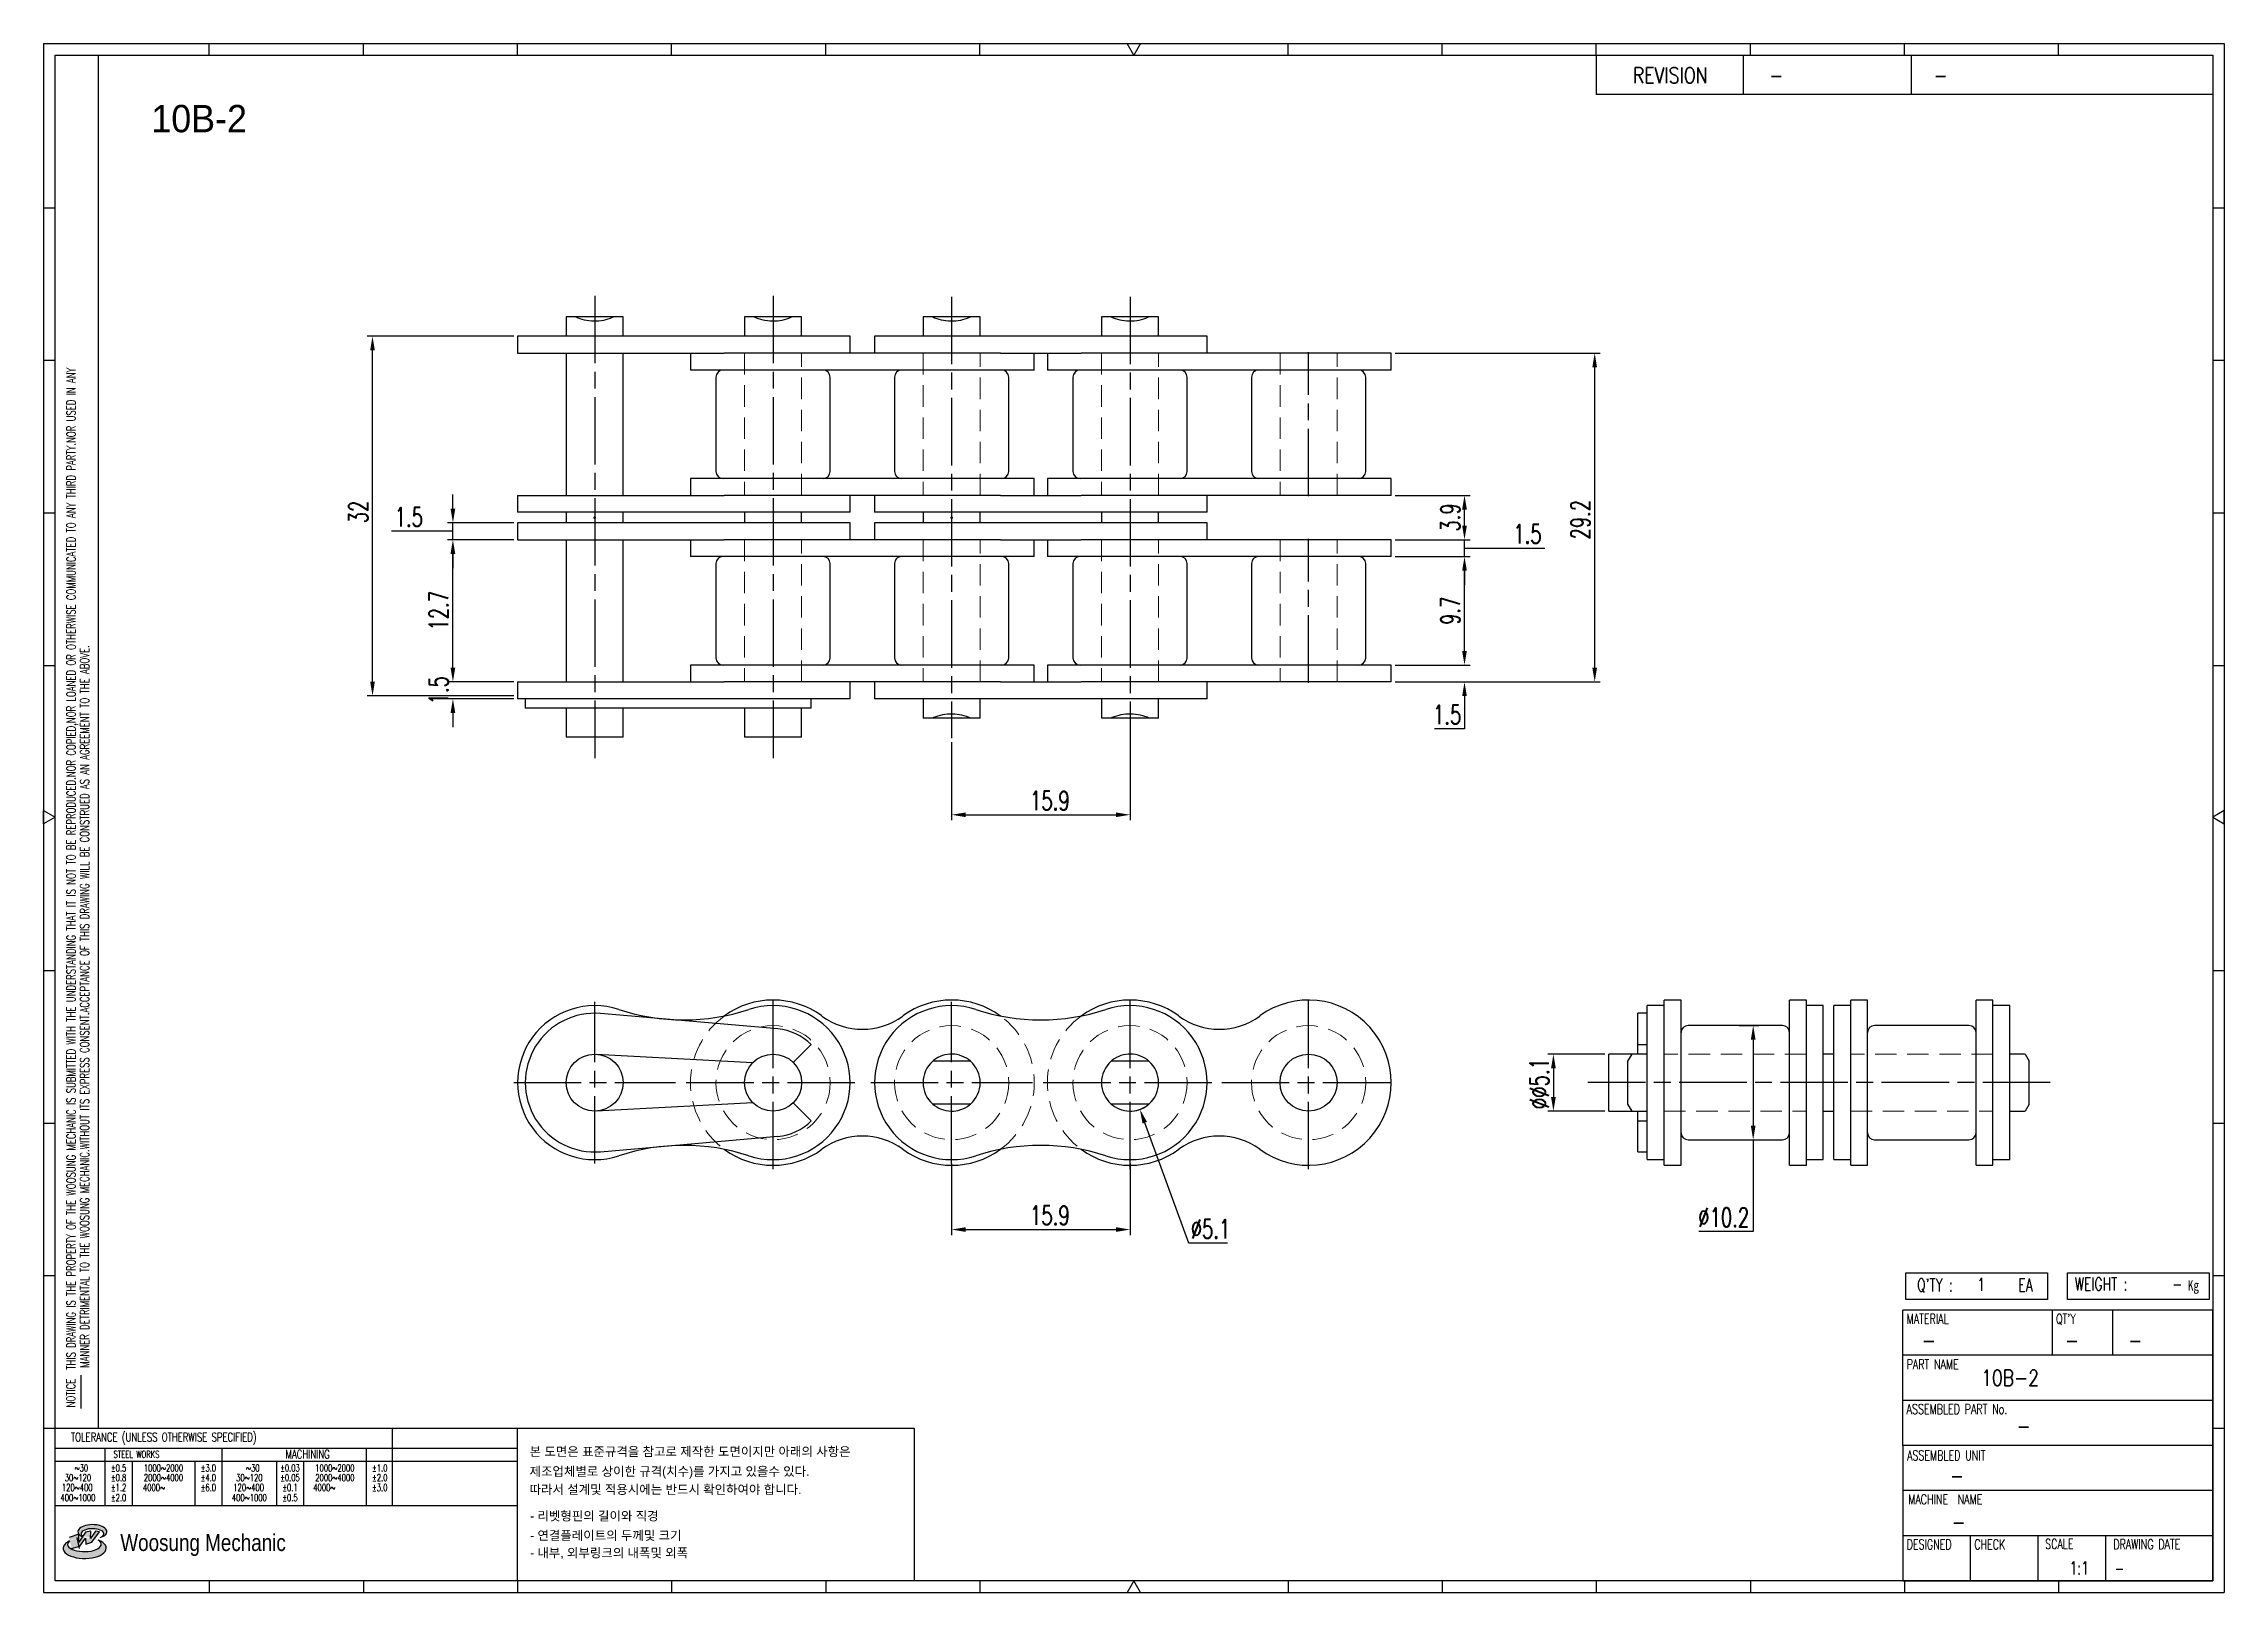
# Model space of a CAD drawing. Header units: millimetres. Extents: x 560 to 754, y -47 to 91.
import ezdxf
from ezdxf.enums import TextEntityAlignment as Align

# ---------------------------------------------------------------- set-up
doc = ezdxf.new("R2010")
doc.units = ezdxf.units.MM
doc.linetypes.add('AM_ISO08W050', pattern=[18, 12, -1.5, 3, -1.5])
doc.linetypes.add('HIDDEN', pattern=[9.525, 6.35, -3.175])
doc.layers.get('Defpoints').update_dxf_attribs({"color": 80})
for name, color, linetype, lineweight in [('2d ConnectionPoints', 7, 'Continuous', 50), ('CL1', 140, 'AM_ISO08W050', 25), ('HL3', 1, 'HIDDEN', 0)]:
    doc.layers.add(name, color=color, linetype=linetype, lineweight=lineweight)
for name, color, linetype in [('S-DIM', 40, 'Continuous'), ('TITLE', 7, 'Continuous'), ('도면레이아웃', 7, 'Continuous')]:
    doc.layers.add(name, color=color, linetype=linetype)
doc.styles.add('HAN', font='ROMANS.shx', dxfattribs={"width": 0.7, "bigfont": 'whgtxt.shx'})
doc.styles.add('HKD_ST2', font='romans.shx', dxfattribs={"width": 0.7, "height": 4, "bigfont": '@extfont2.shx'})
doc.styles.add('HSG', font='SIMPLEX.shx', dxfattribs={"width": 0.7, "bigfont": 'HSG.shx'})
doc.styles.add('MtXpl_', font='Gulim.ttf')
doc.styles.add('SLDTEXTSTYLE4', font='arial.ttf', dxfattribs={"width": 0.8})
doc.dimstyles.new('APP0.7', dxfattribs={"dimscale": 0.7, "dimtxt": 2.4, "dimasz": 1.8, "dimexe": 0.7, "dimexo": 0.5, "dimgap": 0.6, "dimtad": 1, "dimtoh": 1, "dimdec": 1, "dimrnd": 0.01, "dimzin": 9, "dimdsep": 46, "dimtxsty": 'HSG', "dimcen": 0, "dimclrd": 1, "dimclre": 1, "dimclrt": 256, "dimazin": 2, "dimtp": 1, "dimtm": 1, "dimtfac": 0.5, "dimtdec": 1, "dimtofl": 0, "dimtmove": 0, "dimatfit": 3, "dimfxl": 0, "dimtvp": 1, "dimtolj": 2, "dimlwd": -1, "dimlwe": -1, "dimarcsym": 0})

# ---------------------------------------------------------------- blocks, each defined once
blk = doc.blocks.new('MAST')
at = {"layer": '도면레이아웃'}
h = blk.add_hatch(color=10, dxfattribs=at)
h.paths.add_polyline_path([(1.544, 35.177), (1.554, 34.966), (1.779, 35.034), (2.054, 35.422), (1.908, 35.446), (1.728, 35.167), (1.741, 35.439), (1.547, 35.405), (1.292, 35.041), (1.295, 35.33), (0.943, 35.208), (1.03, 34.8), (1.336, 34.885)])
edge = h.paths.add_edge_path()
edge.add_ellipse((1.795, 35.421), major_axis=(-0.53, 0), ratio=0.487785, start_angle=122.36065, end_angle=403.39574)
edge.add_line((1.411, 35.244), (1.419, 35.261))
edge.add_ellipse((1.798, 35.344), major_axis=(-0.423, 0), ratio=0.444396, start_angle=131.58977, end_angle=386.19408, ccw=False)
edge = h.paths.add_edge_path()
edge.add_ellipse((1.512, 34.815), major_axis=(-0.793, 0), ratio=0.480113, start_angle=314.67633, end_angle=590.85213)
edge.add_ellipse((1.501, 34.958), major_axis=(-0.62, 0), ratio=0.43311, start_angle=331.7024, end_angle=574.42495, ccw=False)
at = {"color": 140}
for p, q in [((0, 90.118), (80.15, 90.118)), ((0, 90.118), (0, 33.191)), ((80.15, 90.118), (80.15, 33.191)), ((57.068, 89.693), (57.068, 88.246)), ((62.47, 89.693), (62.47, 88.246)), ((68.635, 89.693), (68.635, 88.246)), ((79.725, 88.246), (57.068, 88.246)), ((68.449, 43.961), (68.449, 44.936)), ((68.449, 44.936), (73.654, 44.936)), ((73.654, 44.936), (73.654, 43.961)), ((74.39, 43.961), (74.39, 44.936)), ((74.39, 44.936), (79.595, 44.936)), ((79.595, 44.936), (79.595, 43.961)), ((68.336, 38.59), (68.336, 43.563)), ((79.725, 43.563), (68.336, 43.563)), ((73.654, 43.961), (68.449, 43.961)), ((73.827, 43.563), (73.827, 41.905)), ((79.595, 43.961), (74.39, 43.961)), ((76.037, 43.563), (76.037, 41.905)), ((79.725, 38.59), (79.725, 43.563)), ((79.725, 41.905), (68.336, 41.905)), ((79.725, 40.248), (68.336, 40.248)), ((68.336, 38.59), (68.336, 33.616)), ((79.725, 38.59), (68.336, 38.59)), ((79.725, 33.616), (79.725, 38.59)), ((79.725, 36.932), (68.336, 36.932)), ((79.725, 35.274), (68.336, 35.274)), ((70.822, 33.616), (70.822, 35.274)), ((73.309, 33.616), (73.309, 35.274)), ((75.796, 33.616), (75.796, 35.274)), ((0, 33.191), (80.15, 33.191)), ((68.336, 33.616), (79.725, 33.616))]:
    blk.add_line(p, q, dxfattribs=at)
for p, q in [((6.089, 89.693), (6.089, 90.118)), ((11.753, 89.693), (11.753, 90.118)), ((17.418, 89.693), (17.418, 90.118)), ((23.082, 89.693), (23.082, 90.118)), ((28.746, 89.693), (28.746, 90.118)), ((34.411, 89.693), (34.411, 90.118)), ((45.739, 89.693), (45.739, 90.118)), ((51.404, 89.693), (51.404, 90.118)), ((57.068, 89.693), (57.068, 90.118)), ((62.732, 89.693), (62.732, 90.118)), ((68.397, 89.693), (68.397, 90.118)), ((74.061, 89.693), (74.061, 90.118)), ((0, 84.085), (0.425, 84.085)), ((79.725, 84.085), (80.15, 84.085)), ((0, 78.478), (0.425, 78.478)), ((79.725, 78.478), (80.15, 78.478)), ((0, 72.87), (0.425, 72.87)), ((79.725, 72.87), (80.15, 72.87)), ((0, 67.262), (0.425, 67.262)), ((79.725, 67.262), (80.15, 67.262)), ((0, 56.047), (0.425, 56.047)), ((79.725, 56.047), (80.15, 56.047)), ((0, 50.439), (0.425, 50.439)), ((79.725, 50.439), (80.15, 50.439)), ((0, 44.832), (0.425, 44.832)), ((79.725, 44.832), (80.15, 44.832)), ((1.377, 39.947), (1.377, 41.174)), ((0, 39.224), (0.425, 39.224)), ((79.725, 39.224), (80.15, 39.224)), ((6.089, 33.616), (6.089, 33.191)), ((11.753, 33.616), (11.753, 33.191)), ((17.418, 33.616), (17.418, 33.191)), ((23.082, 33.616), (23.082, 33.191)), ((28.746, 33.616), (28.746, 33.191)), ((34.411, 33.616), (34.411, 33.191)), ((45.739, 33.616), (45.739, 33.191)), ((51.404, 33.616), (51.404, 33.191)), ((57.068, 33.616), (57.068, 33.191)), ((62.732, 33.616), (62.732, 33.191)), ((68.397, 33.616), (68.397, 33.191)), ((74.061, 33.616), (74.061, 33.191))]:
    blk.add_line(p, q)
at = {"color": 2}
for p, q in [((2.017, 39.224), (2.017, 89.693)), ((0.425, 39.224), (17.418, 39.224)), ((0.425, 38.487), (17.418, 38.487)), ((2.257, 38.487), (2.257, 36.382)), ((6.557, 38.5), (6.557, 36.382)), ((11.857, 38.487), (11.857, 36.382)), ((12.816, 39.224), (12.816, 36.382)), ((17.418, 33.616), (17.418, 39.224)), ((0.425, 38.012), (17.418, 38.012)), ((3.257, 38.012), (3.257, 36.382)), ((5.557, 38.012), (5.557, 36.382)), ((8.557, 38.012), (8.557, 36.382)), ((9.557, 38.026), (9.557, 36.382)), ((0.425, 36.382), (17.418, 36.382))]:
    blk.add_line(p, q, dxfattribs=at)
for points in [[(40.075, 89.693), (39.83, 90.118), (40.32, 90.118)], [(0.425, 61.679), (0, 61.433), (0, 61.924)], [(79.725, 61.679), (80.15, 61.433), (80.15, 61.924)], [(40.075, 33.616), (39.83, 33.191), (40.32, 33.191)]]:
    blk.add_lwpolyline(points, close=True)
at = {"color": 140}
blk.add_lwpolyline([(0.425, 89.693), (79.725, 89.693), (79.725, 33.616), (0.425, 33.616)], close=True, dxfattribs=at)
at = {"layer": '도면레이아웃'}
for p, q in [((1.295, 35.33), (0.943, 35.208)), ((1.547, 35.405), (1.292, 35.041)), ((1.292, 35.041), (1.295, 35.33)), ((1.741, 35.439), (1.547, 35.405)), ((1.908, 35.446), (1.728, 35.167)), ((1.728, 35.167), (1.741, 35.439)), ((1.779, 35.034), (2.054, 35.422)), ((2.054, 35.422), (1.908, 35.446)), ((1.03, 34.8), (1.336, 34.885)), ((1.224, 35.208), (1.311, 34.8)), ((1.224, 35.208), (1.224, 35.208)), ((1.336, 34.885), (1.544, 35.177)), ((1.419, 35.261), (1.411, 35.244)), ((1.544, 35.177), (1.554, 34.966)), ((1.554, 34.966), (1.779, 35.034))]:
    blk.add_line(p, q, dxfattribs=at)
for centre, major_axis, ratio, start_param, end_param in [((1.795, 35.421), (-0.53, 0), 0.487785, 2.135596, 7.040584), ((1.798, 35.344), (-0.423, 0), 0.444396, 2.296675, 6.740358), ((1.512, 34.815), (-0.793, 0), 0.480113, 5.492138, 10.312315), ((1.501, 34.958), (-0.62, 0), 0.43311, 5.789299, 10.025607)]:
    blk.add_ellipse(centre, major_axis=major_axis, ratio=ratio, start_param=start_param, end_param=end_param, dxfattribs=at)
for s, height, style, width, p in [('REVISION', 0.5806, 'HAN', 0.8, (58.415, 88.664)), ('-', 0.581, 'HAN', 0.8, (63.426, 88.664)), ('-', 0.581, 'HAN', 0.8, (69.468, 88.664)), ("Q'TY : ", 0.4746, 'HKD_ST2', 0.7, (68.857, 44.253)), ('1', 0.475, 'HKD_ST2', 0.7, (71.071, 44.275)), ('EA', 0.4746, 'HKD_ST2', 0.7, (72.578, 44.253)), ('WEIGHT : ', 0.4746, 'HKD_ST2', 0.7, (74.65, 44.286)), ('-', 0.581, 'HAN', 0.8, (69.029, 42.157)), ('-', 0.581, 'HAN', 0.8, (74.289, 42.157)), ('-', 0.581, 'HAN', 0.8, (76.623, 42.157)), ('-', 0.581, 'HAN', 0.8, (72.515, 39.013)), ('-', 0.581, 'HAN', 0.8, (70.067, 37.189)), ('-', 0.581, 'HAN', 0.8, (70.126, 35.48)), ('1:1', 0.4746, 'HKD_ST2', 0.7, (74.458, 33.848)), ('-', 0.475, 'HKD_ST2', 0.7, (76.112, 33.837))]:
    blk.add_text(s, height=height, dxfattribs=dict(style=style, width=width)).set_placement(p)
at = {"color": 6, "style": 'HKD_ST2', "width": 0.7}
for s, p in [(' THIS DRAWING IS THE PROPERTY OF THE WOOSUNG MECHANIC IS SUBMITTED WITH THE UNDERSTANDING THAT IT IS NOT TO BE REPRODUCED.NOR COPIED,NOR LOANED OR OTHERWISE COMMUNICATED TO ANY THIRD PARTY.NOR USED IN ANY', (1.173, 41.217)), ('MANNER DETRIMENTAL TO THE WOOSUNG MECHANIC.WITHOUT ITS EXPRESS CONSENT.ACCEPTANCE OF THIS DRAWING WILL BE CONSTRUED AS AN AGREEMENT TO THE ABOVE.', (1.672, 41.447))]:
    blk.add_text(s, height=0.326266, rotation=90, dxfattribs=at).set_placement(p)
at = {"style": 'HKD_ST2', "width": 0.7}
blk.add_text('-', height=0.475, dxfattribs=at).set_placement((78.613, 44.286), align=Align.RIGHT)
at = {"color": 254, "style": 'HKD_ST2', "width": 0.7}
for s, height, p in [('MATERIAL', 0.3651, (68.474, 43.425)), ("QT'Y", 0.3651, (73.965, 43.425)), ('PART NAME', 0.3651, (68.474, 41.756)), ('ASSEMBLED PART No.', 0.36511, (68.474, 40.109)), ('ASSEMBLED UNIT', 0.36511, (68.49, 38.408)), ('MACHINE  NAME', 0.36511, (68.532, 36.794)), ('DESIGNED', 0.3651, (68.474, 35.136)), ('CHECK', 0.3651, (70.961, 35.136)), ('SCALE', 0.3651, (73.566, 35.153)), ('DRAWING DATE', 0.36511, (76.071, 35.141))]:
    blk.add_text(s, height=height, dxfattribs=at).set_placement(p, align=Align.TOP_LEFT)
at = {"style": 'HKD_ST2', "width": 0.7}
blk.add_text('NOTICE', height=0.3263, rotation=90, dxfattribs=at).set_placement((1.163, 39.988))
blk.add_text('TOLERANCE (UNLESS OTHERWISE SPECIFIED)', height=0.32627, dxfattribs=at).set_placement((4.417, 38.896), align=Align.MIDDLE_CENTER)
at = {"color": 4, "style": 'HKD_ST2', "width": 0.7}
for s, height, p in [('%%12630', 0.261, (1.389, 37.762)), ('1000%%1262000', 0.26101, (4.407, 37.762)), ('%%12630', 0.261, (7.689, 37.762)), ('1000%%1262000', 0.26101, (10.707, 37.762)), ('120%%126400', 0.26101, (1.237, 37.045)), ('30%%126120', 0.261, (1.263, 37.411)), ('4000%%126', 0.261, (4.061, 37.045)), ('2000%%1264000', 0.26101, (4.407, 37.411)), ('120%%126400', 0.26101, (7.537, 37.045)), ('30%%126120', 0.261, (7.563, 37.411)), ('4000%%126', 0.261, (10.321, 37.045)), ('2000%%1264000', 0.26101, (10.707, 37.411)), ('400%%1261000', 0.26101, (1.263, 36.67)), ('400%%1261000', 0.26101, (7.563, 36.67))]:
    blk.add_text(s, height=height, dxfattribs=at).set_placement(p, align=Align.MIDDLE_CENTER)
for s, height, p in [('%%P0.5', 0.261, (2.757, 37.762)), ('STEEL WORKS', 0.26101, (3.416, 38.268)), ('%%P3.0', 0.261, (6.057, 37.762)), ('%%P0.03', 0.261, (9.057, 37.762)), ('MACHINING', 0.3263, (9.707, 38.27)), ('%%P1.0', 0.261, (12.357, 37.762)), ('%%P0.8', 0.261, (2.757, 37.411)), ('%%P1.2', 0.261, (2.757, 37.045)), ('%%P4.0', 0.261, (6.057, 37.411)), ('%%P6.0', 0.261, (6.057, 37.045)), ('%%P0.05', 0.261, (9.057, 37.411)), ('%%P0.1', 0.261, (9.057, 37.045)), ('%%P2.0', 0.261, (12.357, 37.411)), ('%%P3.0', 0.261, (12.357, 37.045)), ('%%P2.0', 0.261, (2.757, 36.67)), ('%%P0.5', 0.261, (9.057, 36.67))]:
    blk.add_text(s, height=height, dxfattribs=at).set_placement(p, align=Align.MIDDLE)
at = {"color": 1, "style": 'SLDTEXTSTYLE4', "width": 0.8}
blk.add_text('Woosung Mechanic', height=0.61957, dxfattribs=at).set_placement((2.822, 34.711))
at = {"layer": 'TITLE', "width": 0.8}
blk.add_text('Kg', height=0.3789, dxfattribs=at).set_placement((78.807, 44.286))
blk = doc.blocks.new('*D2')
at = {"layer": 'Defpoints', "color": 0, "transparency": 16777216}
for p in [(680.16, 35.42), (686.68, 35.42), (680.16, 33.92)]:
    blk.add_point(p, dxfattribs=at)
at = {"layer": 'S-DIM', "color": 1, "transparency": 16777216}
for p, q in [((686.68, 36.68), (686.68, 37.94)), ((680.51, 35.42), (687.17, 35.42)), ((680.51, 33.92), (687.17, 33.92)), ((686.68, 32.66), (686.68, 29.74)), ((686.68, 29.74), (684.02, 29.74))]:
    blk.add_line(p, q, dxfattribs=at)
for points in [[(686.47, 36.68), (686.89, 36.68), (686.68, 35.42)], [(686.47, 32.66), (686.89, 32.66), (686.68, 33.92)]]:
    blk.add_solid(points, dxfattribs=at)
at = {"layer": 'S-DIM', "transparency": 16777216, "insert": (685.14, 31), "char_height": 1.68, "attachment_point": 5, "style": 'HSG'}
blk.add_mtext('\\A2;1.5', dxfattribs=at)
blk = doc.blocks.new('*D3')
at = {"layer": 'Defpoints', "color": 0, "transparency": 16777216}
for p in [(680.16, 45.07), (686.68, 45.07), (680.16, 35.42)]:
    blk.add_point(p, dxfattribs=at)
at = {"layer": 'S-DIM', "color": 1, "transparency": 16777216}
for p, q in [((680.51, 45.07), (687.17, 45.07)), ((686.68, 36.68), (686.68, 43.81)), ((680.51, 35.42), (687.17, 35.42))]:
    blk.add_line(p, q, dxfattribs=at)
for points in [[(686.47, 43.81), (686.89, 43.81), (686.68, 45.07)], [(686.47, 36.68), (686.89, 36.68), (686.68, 35.42)]]:
    blk.add_solid(points, dxfattribs=at)
at = {"layer": 'S-DIM', "transparency": 16777216, "insert": (685.42, 40.25), "char_height": 1.68, "attachment_point": 5, "rotation": 90, "style": 'HSG'}
blk.add_mtext('\\A2;9.7', dxfattribs=at)
blk = doc.blocks.new('*D4')
at = {"layer": 'Defpoints', "color": 0, "transparency": 16777216}
for p in [(680.16, 46.57), (686.68, 46.57), (680.16, 45.07)]:
    blk.add_point(p, dxfattribs=at)
at = {"layer": 'S-DIM', "color": 1, "transparency": 16777216}
for p, q in [((686.68, 47.83), (686.68, 49.09)), ((680.51, 46.57), (687.17, 46.57)), ((686.68, 45.07), (686.68, 46.57)), ((680.51, 45.07), (687.17, 45.07)), ((686.68, 45.82), (690.74, 45.82)), ((690.74, 45.82), (693.82, 45.82)), ((686.68, 43.81), (686.68, 42.55))]:
    blk.add_line(p, q, dxfattribs=at)
for points in [[(686.47, 47.83), (686.89, 47.83), (686.68, 46.57)], [(686.47, 43.81), (686.89, 43.81), (686.68, 45.07)]]:
    blk.add_solid(points, dxfattribs=at)
at = {"layer": 'S-DIM', "transparency": 16777216, "insert": (692.28, 47.08), "char_height": 1.68, "attachment_point": 5, "style": 'HSG'}
blk.add_mtext('\\A2;1.5', dxfattribs=at)
blk = doc.blocks.new('*D5')
at = {"layer": 'Defpoints', "color": 0, "transparency": 16777216}
for p in [(680.16, 50.51), (686.68, 50.51), (680.16, 46.57)]:
    blk.add_point(p, dxfattribs=at)
at = {"layer": 'S-DIM', "color": 1, "transparency": 16777216}
for p, q in [((680.51, 50.51), (687.17, 50.51)), ((686.68, 47.83), (686.68, 49.25)), ((680.51, 46.57), (687.17, 46.57))]:
    blk.add_line(p, q, dxfattribs=at)
for points in [[(686.47, 49.25), (686.89, 49.25), (686.68, 50.51)], [(686.47, 47.83), (686.89, 47.83), (686.68, 46.57)]]:
    blk.add_solid(points, dxfattribs=at)
at = {"layer": 'S-DIM', "transparency": 16777216, "insert": (685.42, 48.54), "char_height": 1.68, "attachment_point": 5, "rotation": 90, "style": 'HSG'}
blk.add_mtext('\\A2;3.9', dxfattribs=at)
blk = doc.blocks.new('*D6')
at = {"layer": 'Defpoints', "color": 0, "transparency": 16777216}
for p in [(680.16, 63.16), (698.26, 63.16), (680.16, 33.92)]:
    blk.add_point(p, dxfattribs=at)
at = {"layer": 'S-DIM', "color": 1, "transparency": 16777216}
for p, q in [((680.51, 63.16), (698.75, 63.16)), ((698.26, 35.18), (698.26, 61.9)), ((680.51, 33.92), (698.75, 33.92))]:
    blk.add_line(p, q, dxfattribs=at)
for points in [[(698.05, 61.9), (698.47, 61.9), (698.26, 63.16)], [(698.05, 35.18), (698.47, 35.18), (698.26, 33.92)]]:
    blk.add_solid(points, dxfattribs=at)
at = {"layer": 'S-DIM', "transparency": 16777216, "insert": (697, 48.35), "char_height": 1.68, "attachment_point": 5, "rotation": 90, "style": 'HSG'}
blk.add_mtext('\\A2;29.2', dxfattribs=at)
blk = doc.blocks.new('*D7')
at = {"layer": 'Defpoints', "color": 0, "transparency": 16777216}
for p in [(596.7, 33.92), (602.46, 33.92), (602.46, 32.42)]:
    blk.add_point(p, dxfattribs=at)
at = {"layer": 'S-DIM', "color": 1, "transparency": 16777216}
for p, q in [((596.7, 35.18), (596.7, 36.44)), ((602.11, 33.92), (596.21, 33.92)), ((602.11, 32.42), (596.21, 32.42)), ((596.7, 31.16), (596.7, 29.9))]:
    blk.add_line(p, q, dxfattribs=at)
for points in [[(596.49, 35.18), (596.91, 35.18), (596.7, 33.92)], [(596.49, 31.16), (596.91, 31.16), (596.7, 32.42)]]:
    blk.add_solid(points, dxfattribs=at)
at = {"layer": 'S-DIM', "transparency": 16777216, "insert": (595.44, 33.17), "char_height": 1.68, "attachment_point": 5, "rotation": 90, "style": 'HSG'}
blk.add_mtext('\\A2;1.5', dxfattribs=at)
blk = doc.blocks.new('*D8')
at = {"layer": 'Defpoints', "color": 0, "transparency": 16777216}
for p in [(596.7, 46.57), (602.46, 46.57), (602.46, 33.92)]:
    blk.add_point(p, dxfattribs=at)
at = {"layer": 'S-DIM', "color": 1, "transparency": 16777216}
for p, q in [((602.11, 46.57), (596.21, 46.57)), ((596.7, 35.18), (596.7, 45.31)), ((602.11, 33.92), (596.21, 33.92))]:
    blk.add_line(p, q, dxfattribs=at)
for points in [[(596.49, 45.31), (596.91, 45.31), (596.7, 46.57)], [(596.49, 35.18), (596.91, 35.18), (596.7, 33.92)]]:
    blk.add_solid(points, dxfattribs=at)
at = {"layer": 'S-DIM', "transparency": 16777216, "insert": (595.44, 40.25), "char_height": 1.68, "attachment_point": 5, "rotation": 90, "style": 'HSG'}
blk.add_mtext('\\A2;12.7', dxfattribs=at)
blk = doc.blocks.new('*D9')
at = {"layer": 'Defpoints', "color": 0, "transparency": 16777216}
for p in [(596.7, 48.07), (602.46, 48.07), (602.46, 46.57)]:
    blk.add_point(p, dxfattribs=at)
at = {"layer": 'S-DIM', "color": 1, "transparency": 16777216}
for p, q in [((596.7, 49.33), (596.7, 50.59)), ((594.32, 47.32), (591.24, 47.32)), ((596.7, 47.32), (594.32, 47.32)), ((602.11, 48.07), (596.21, 48.07)), ((602.11, 46.57), (596.21, 46.57)), ((596.7, 46.57), (596.7, 48.07)), ((596.7, 45.31), (596.7, 44.05))]:
    blk.add_line(p, q, dxfattribs=at)
for points in [[(596.49, 49.33), (596.91, 49.33), (596.7, 48.07)], [(596.49, 45.31), (596.91, 45.31), (596.7, 46.57)]]:
    blk.add_solid(points, dxfattribs=at)
at = {"layer": 'S-DIM', "transparency": 16777216, "insert": (592.78, 48.58), "char_height": 1.68, "attachment_point": 5, "style": 'HSG'}
blk.add_mtext('\\A2;1.5', dxfattribs=at)
blk = doc.blocks.new('*D10')
at = {"layer": 'Defpoints', "color": 0, "transparency": 16777216}
for p in [(589.55, 64.66), (602.46, 64.66), (602.46, 32.67)]:
    blk.add_point(p, dxfattribs=at)
at = {"layer": 'S-DIM', "color": 1, "transparency": 16777216}
for p, q in [((602.11, 64.66), (589.06, 64.66)), ((589.55, 33.93), (589.55, 63.4)), ((602.11, 32.67), (589.06, 32.67))]:
    blk.add_line(p, q, dxfattribs=at)
for points in [[(589.34, 63.4), (589.76, 63.4), (589.55, 64.66)], [(589.34, 33.93), (589.76, 33.93), (589.55, 32.67)]]:
    blk.add_solid(points, dxfattribs=at)
at = {"layer": 'S-DIM', "transparency": 16777216, "insert": (588.29, 49.03), "char_height": 1.68, "attachment_point": 5, "rotation": 90, "style": 'HSG'}
blk.add_mtext('\\A2;32', dxfattribs=at)
blk = doc.blocks.new('*D11')
at = {"layer": 'Defpoints', "color": 0, "transparency": 16777216}
for p in [(656.93, 30.69), (641.06, 28.91), (656.93, 22.1)]:
    blk.add_point(p, dxfattribs=at)
at = {"layer": 'S-DIM', "color": 1, "transparency": 16777216}
for p, q in [((656.93, 30.34), (656.93, 21.61)), ((641.06, 28.56), (641.06, 21.61)), ((642.32, 22.1), (655.67, 22.1))]:
    blk.add_line(p, q, dxfattribs=at)
for points in [[(642.32, 22.31), (642.32, 21.89), (641.06, 22.1)], [(655.67, 22.31), (655.67, 21.89), (656.93, 22.1)]]:
    blk.add_solid(points, dxfattribs=at)
at = {"layer": 'S-DIM', "transparency": 16777216, "insert": (649.8, 23.36), "char_height": 1.68, "attachment_point": 5, "style": 'HSG'}
blk.add_mtext('\\A2;15.9', dxfattribs=at)
blk = doc.blocks.new('*D12')
at = {"layer": 'Defpoints', "color": 0, "transparency": 16777216}
for p in [(641.06, -8.58), (656.93, -8.58), (656.93, -14.8)]:
    blk.add_point(p, dxfattribs=at)
at = {"layer": 'S-DIM', "color": 1, "transparency": 16777216}
for p, q in [((641.06, -8.93), (641.06, -15.29)), ((656.93, -8.93), (656.93, -15.29)), ((642.32, -14.8), (655.67, -14.8))]:
    blk.add_line(p, q, dxfattribs=at)
for points in [[(642.32, -14.59), (642.32, -15.01), (641.06, -14.8)], [(655.67, -14.59), (655.67, -15.01), (656.93, -14.8)]]:
    blk.add_solid(points, dxfattribs=at)
at = {"layer": 'S-DIM', "transparency": 16777216, "insert": (649.8, -13.54), "char_height": 1.68, "attachment_point": 5, "style": 'HSG'}
blk.add_mtext('\\A2;15.9', dxfattribs=at)
blk = doc.blocks.new('*D13')
at = {"layer": 'Defpoints', "color": 0, "transparency": 16777216}
for p in [(656.06, 0.66), (657.81, -4.11)]:
    blk.add_point(p, dxfattribs=at)
at = {"layer": 'S-DIM', "color": 1, "transparency": 16777216}
for p, q in [((662.16, -16), (658.24, -5.3)), ((665.6, -16), (662.16, -16))]:
    blk.add_line(p, q, dxfattribs=at)
blk.add_arc((656.93, -1.73), 2.54, 279.0616, 303.5145, dxfattribs=at)
blk.add_solid([(658.44, -5.22), (658.04, -5.37), (657.81, -4.11)], dxfattribs=at)
at = {"layer": 'S-DIM', "transparency": 16777216, "insert": (664.09, -14.74), "char_height": 1.68, "attachment_point": 5, "style": 'HSG'}
blk.add_mtext('\\A2;∅5.1', dxfattribs=at)
blk = doc.blocks.new('*D14')
at = {"layer": 'Defpoints', "color": 0, "transparency": 16777216}
for p in [(699.51, 0.81), (694.59, -4.27), (699.51, -4.27)]:
    blk.add_point(p, dxfattribs=at)
at = {"layer": 'S-DIM', "color": 1, "transparency": 16777216}
for p, q in [((699.16, 0.81), (694.1, 0.81)), ((694.59, -0.45), (694.59, -3.01)), ((699.16, -4.27), (694.1, -4.27))]:
    blk.add_line(p, q, dxfattribs=at)
for points in [[(694.38, -0.45), (694.8, -0.45), (694.59, 0.81)], [(694.38, -3.01), (694.8, -3.01), (694.59, -4.27)]]:
    blk.add_solid(points, dxfattribs=at)
at = {"layer": 'S-DIM', "transparency": 16777216, "insert": (693.33, -1.82), "char_height": 1.68, "attachment_point": 5, "rotation": 90, "style": 'HSG'}
blk.add_mtext('\\A2;%%c%%c5.1', dxfattribs=at)
blk = doc.blocks.new('*D15')
at = {"layer": 'Defpoints', "color": 0, "transparency": 16777216}
for p in [(710.77, 3.35), (710.77, -6.81), (712.36, -6.81)]:
    blk.add_point(p, dxfattribs=at)
at = {"layer": 'S-DIM', "color": 1, "transparency": 16777216}
for p, q in [((711.12, 3.35), (712.85, 3.35)), ((712.36, 2.09), (712.36, -5.55)), ((711.12, -6.81), (712.85, -6.81)), ((712.36, -6.81), (712.36, -14.98)), ((712.36, -14.98), (707.52, -14.98))]:
    blk.add_line(p, q, dxfattribs=at)
for points in [[(712.15, 2.09), (712.57, 2.09), (712.36, 3.35)], [(712.15, -5.55), (712.57, -5.55), (712.36, -6.81)]]:
    blk.add_solid(points, dxfattribs=at)
at = {"layer": 'S-DIM', "transparency": 16777216, "insert": (709.73, -13.72), "char_height": 1.68, "attachment_point": 5, "style": 'HSG'}
blk.add_mtext('\\A2;%%c10.2', dxfattribs=at)

msp = doc.modelspace()

# ---------------------------------------------------------------- linework, layer by layer
for p, q in [((611.85, 66.39), (606.77, 66.39)), ((606.77, 66.39), (606.77, 64.66)), ((611.85, 64.66), (611.85, 66.39)), ((627.72, 66.39), (622.64, 66.39)), ((622.64, 66.39), (622.64, 64.66)), ((627.72, 64.66), (627.72, 66.39)), ((643.6, 66.39), (638.52, 66.39)), ((638.52, 66.39), (638.52, 64.66)), ((643.6, 64.66), (643.6, 66.39)), ((654.39, 66.39), (654.39, 64.66)), ((659.47, 66.39), (654.39, 66.39)), ((659.47, 64.66), (659.47, 66.39)), ((602.46, 64.66), (602.46, 63.16)), ((632.03, 64.66), (602.46, 64.66)), ((632.03, 63.16), (632.03, 64.66)), ((634.21, 64.66), (634.21, 63.16)), ((663.78, 64.66), (634.21, 64.66)), ((663.78, 63.16), (663.78, 64.66)), ((602.46, 63.16), (620.84, 63.16)), ((606.77, 63.16), (606.77, 50.51)), ((611.85, 50.51), (611.85, 63.16)), ((617.83, 63.16), (617.83, 61.66)), ((645.4, 63.16), (620.84, 63.16)), ((645.4, 63.16), (652.59, 63.16)), ((648.41, 61.66), (648.41, 63.16)), ((649.58, 63.16), (649.58, 61.66)), ((680.16, 63.16), (652.59, 63.16)), ((680.16, 61.66), (680.16, 63.16)), ((648.41, 61.66), (617.83, 61.66)), ((620.1, 61.03), (620.1, 52.64)), ((630.26, 52.64), (630.26, 61.03)), ((635.98, 61.03), (635.98, 52.64)), ((646.14, 52.64), (646.14, 61.03)), ((680.16, 61.66), (649.58, 61.66)), ((651.85, 61.03), (651.85, 52.64)), ((662.01, 52.64), (662.01, 61.03)), ((667.73, 61.03), (667.73, 52.64)), ((677.89, 52.64), (677.89, 61.03)), ((602.46, 50.51), (620.84, 50.51)), ((602.46, 50.51), (602.46, 49.01)), ((617.83, 52.01), (617.83, 50.51)), ((648.41, 52.01), (617.83, 52.01)), ((645.4, 50.51), (620.84, 50.51)), ((632.03, 49.01), (632.03, 50.51)), ((634.21, 50.51), (634.21, 49.01)), ((645.4, 50.51), (652.59, 50.51)), ((648.41, 50.51), (648.41, 52.01)), ((649.58, 52.01), (649.58, 50.51)), ((680.16, 52.01), (649.58, 52.01)), ((680.16, 50.51), (652.59, 50.51)), ((663.78, 49.01), (663.78, 50.51)), ((680.16, 50.51), (680.16, 52.01)), ((632.03, 49.01), (602.46, 49.01)), ((606.77, 49.01), (606.77, 48.07)), ((611.85, 48.07), (611.85, 49.01)), ((622.64, 49.01), (622.64, 48.07)), ((627.72, 48.07), (627.72, 49.01)), ((663.78, 49.01), (634.21, 49.01)), ((638.52, 49.01), (638.52, 48.07)), ((643.6, 48.07), (643.6, 49.01)), ((654.39, 49.01), (654.39, 48.07)), ((659.47, 48.07), (659.47, 49.01)), ((602.46, 48.07), (602.46, 46.57)), ((632.03, 48.07), (602.46, 48.07)), ((602.46, 46.57), (620.84, 46.57)), ((606.77, 46.57), (606.77, 33.92)), ((611.85, 33.92), (611.85, 46.57)), ((617.83, 46.57), (617.83, 45.07)), ((645.4, 46.57), (620.84, 46.57)), ((632.03, 46.57), (632.03, 48.07)), ((634.21, 48.07), (634.21, 46.57)), ((663.78, 48.07), (634.21, 48.07)), ((645.4, 46.57), (652.59, 46.57)), ((648.41, 45.07), (648.41, 46.57)), ((649.58, 46.57), (649.58, 45.07)), ((680.16, 46.57), (652.59, 46.57)), ((663.78, 46.57), (663.78, 48.07)), ((680.16, 45.07), (680.16, 46.57)), ((648.41, 45.07), (617.83, 45.07)), ((680.16, 45.07), (649.58, 45.07)), ((620.1, 44.44), (620.1, 36.05)), ((630.26, 36.05), (630.26, 44.44)), ((635.98, 44.44), (635.98, 36.05)), ((646.14, 36.05), (646.14, 44.44)), ((651.85, 44.44), (651.85, 36.05)), ((662.01, 36.05), (662.01, 44.44)), ((667.73, 44.44), (667.73, 36.05)), ((677.89, 36.05), (677.89, 44.44)), ((617.83, 35.42), (617.83, 33.92)), ((648.41, 35.42), (617.83, 35.42)), ((648.41, 33.92), (648.41, 35.42)), ((649.58, 35.42), (649.58, 33.92)), ((680.16, 35.42), (649.58, 35.42)), ((680.16, 33.92), (680.16, 35.42)), ((602.46, 33.92), (620.84, 33.92)), ((602.46, 33.92), (602.46, 32.42)), ((645.4, 33.92), (620.84, 33.92)), ((632.03, 32.42), (632.03, 33.92)), ((634.21, 33.92), (634.21, 32.42)), ((645.4, 33.92), (652.59, 33.92)), ((680.16, 33.92), (652.59, 33.92)), ((663.78, 32.42), (663.78, 33.92)), ((632.03, 32.42), (602.46, 32.42)), ((603.14, 32.42), (603.14, 31.59)), ((628.57, 31.59), (603.14, 31.59)), ((606.77, 31.59), (606.77, 28.99)), ((611.85, 28.99), (611.85, 31.59)), ((622.64, 31.59), (622.64, 28.99)), ((627.72, 28.99), (627.72, 31.59)), ((628.57, 31.59), (628.57, 32.42)), ((663.78, 32.42), (634.21, 32.42)), ((638.52, 32.42), (638.52, 30.69)), ((643.6, 30.69), (643.6, 32.42)), ((654.39, 32.42), (654.39, 30.69)), ((659.47, 30.69), (659.47, 32.42)), ((643.6, 30.69), (638.52, 30.69)), ((659.47, 30.69), (654.39, 30.69)), ((611.85, 28.99), (606.77, 28.99)), ((627.72, 28.99), (622.64, 28.99)), ((625.6, 3.05), (609.84, 4.42)), ((702.94, 4.44), (702.11, 4.44)), ((702.11, 0.81), (702.11, 4.44)), ((704.44, 5.12), (702.94, 5.12)), ((702.94, -8.58), (702.94, 5.12)), ((705.94, 5.62), (704.44, 5.62)), ((704.44, -9.08), (704.44, 5.62)), ((705.94, -9.08), (705.94, 5.62)), ((717.09, 5.62), (715.59, 5.62)), ((715.59, -9.08), (715.59, 5.62)), ((717.09, -9.08), (717.09, 5.62)), ((718.59, 5.12), (717.09, 5.12)), ((718.59, -8.58), (718.59, 5.12)), ((721.03, 5.12), (719.53, 5.12)), ((719.53, -8.58), (719.53, 5.12)), ((722.53, 5.62), (721.03, 5.62)), ((721.03, -9.08), (721.03, 5.62)), ((722.53, -9.08), (722.53, 5.62)), ((733.68, 5.62), (732.18, 5.62)), ((732.18, -9.08), (732.18, 5.62)), ((733.68, -9.08), (733.68, 5.62)), ((735.18, 5.12), (733.68, 5.12)), ((735.18, -8.58), (735.18, 5.12)), ((714.96, 3.35), (706.57, 3.35)), ((731.55, 3.35), (723.16, 3.35)), ((609.44, 0.81), (623.39, 0.07)), ((626.98, 0.07), (628.57, 1.66)), ((642.74, 0.18), (639.38, 0.18)), ((658.61, 0.18), (655.25, 0.18)), ((699.51, -4.27), (699.51, 0.81)), ((701.58, 0.81), (699.51, 0.81)), ((701.21, 0.18), (701.58, 0.81)), ((701.21, -3.63), (701.21, 0.18)), ((702.94, 0.81), (701.58, 0.81)), ((702.11, 1.66), (702.94, 1.66)), ((719.53, 0.81), (718.59, 0.81)), ((736.55, 0.81), (735.18, 0.81)), ((736.55, 0.81), (736.91, 0.18)), ((736.91, -3.63), (736.91, 0.18)), ((623.39, -3.52), (609.44, -4.26)), ((628.57, -5.12), (626.98, -3.52)), ((642.74, -3.63), (639.38, -3.63)), ((658.61, -3.63), (655.25, -3.63)), ((701.58, -4.27), (701.21, -3.63)), ((736.91, -3.63), (736.55, -4.27)), ((699.51, -4.27), (701.58, -4.27)), ((701.58, -4.27), (702.94, -4.27)), ((702.11, -7.89), (702.11, -4.27)), ((702.11, -5.12), (702.94, -5.12)), ((718.59, -4.27), (719.53, -4.27)), ((735.18, -4.27), (736.55, -4.27)), ((609.84, -7.87), (625.6, -6.5)), ((706.57, -6.81), (714.96, -6.81)), ((723.16, -6.81), (731.55, -6.81)), ((702.11, -7.89), (702.94, -7.89)), ((702.94, -8.58), (704.44, -8.58)), ((704.44, -9.08), (705.94, -9.08)), ((715.59, -9.08), (717.09, -9.08)), ((717.09, -8.58), (718.59, -8.58)), ((719.53, -8.58), (721.03, -8.58)), ((721.03, -9.08), (722.53, -9.08)), ((732.18, -9.08), (733.68, -9.08)), ((733.68, -8.58), (735.18, -8.58))]:
    msp.add_line(p, q)
for points in [[(607.63, 66.39), (607.8, 66.31), (607.98, 66.24), (608.18, 66.18), (608.38, 66.13), (608.59, 66.09), (608.8, 66.06), (609.02, 66.04), (609.24, 66.03), (609.47, 66.03), (609.69, 66.04), (609.9, 66.07), (610.12, 66.1), (610.32, 66.15), (610.52, 66.21), (610.71, 66.27), (610.89, 66.35), (610.99, 66.39)], [(623.5, 66.39), (623.67, 66.31), (623.86, 66.24), (624.05, 66.18), (624.26, 66.13), (624.46, 66.09), (624.68, 66.06), (624.9, 66.04), (625.12, 66.03), (625.34, 66.03), (625.56, 66.04), (625.78, 66.07), (625.99, 66.1), (626.2, 66.15), (626.4, 66.21), (626.59, 66.27), (626.77, 66.35), (626.86, 66.39)], [(639.38, 66.39), (639.55, 66.31), (639.73, 66.24), (639.93, 66.18), (640.13, 66.13), (640.34, 66.09), (640.55, 66.06), (640.77, 66.04), (640.99, 66.03), (641.22, 66.03), (641.44, 66.04), (641.65, 66.07), (641.87, 66.1), (642.07, 66.15), (642.27, 66.21), (642.46, 66.27), (642.64, 66.35), (642.74, 66.39)], [(655.25, 66.39), (655.42, 66.31), (655.61, 66.24), (655.8, 66.18), (656.01, 66.13), (656.21, 66.09), (656.43, 66.06), (656.65, 66.04), (656.87, 66.03), (657.09, 66.03), (657.31, 66.04), (657.53, 66.07), (657.74, 66.1), (657.95, 66.15), (658.15, 66.21), (658.34, 66.27), (658.52, 66.35), (658.61, 66.39)], [(642.74, 30.69), (642.56, 30.78), (642.38, 30.85), (642.19, 30.91), (641.98, 30.96), (641.77, 31), (641.56, 31.03), (641.34, 31.05), (641.12, 31.06), (640.9, 31.06), (640.68, 31.04), (640.46, 31.02), (640.25, 30.98), (640.04, 30.94), (639.84, 30.88), (639.65, 30.82), (639.47, 30.74), (639.38, 30.69)], [(658.61, 30.69), (658.44, 30.78), (658.26, 30.85), (658.06, 30.91), (657.86, 30.96), (657.65, 31), (657.43, 31.03), (657.22, 31.05), (656.99, 31.06), (656.77, 31.06), (656.55, 31.04), (656.34, 31.02), (656.12, 30.98), (655.92, 30.94), (655.72, 30.88), (655.53, 30.82), (655.35, 30.74), (655.25, 30.69)], [(642.74, 0.18), (642.56, 0.32), (642.38, 0.44), (642.19, 0.55), (641.98, 0.64), (641.77, 0.71), (641.56, 0.76), (641.34, 0.8), (641.12, 0.81), (640.9, 0.81), (640.68, 0.78), (640.46, 0.74), (640.25, 0.68), (640.04, 0.6), (639.84, 0.5), (639.65, 0.39), (639.47, 0.26), (639.38, 0.18)], [(658.61, 0.18), (658.44, 0.32), (658.26, 0.44), (658.06, 0.55), (657.86, 0.64), (657.65, 0.71), (657.43, 0.76), (657.22, 0.8), (656.99, 0.81), (656.77, 0.81), (656.55, 0.78), (656.34, 0.74), (656.12, 0.68), (655.92, 0.6), (655.72, 0.5), (655.53, 0.39), (655.35, 0.26), (655.25, 0.18)], [(639.38, -3.63), (639.55, -3.77), (639.73, -3.89), (639.93, -4), (640.13, -4.09), (640.34, -4.16), (640.55, -4.22), (640.77, -4.25), (640.99, -4.27), (641.22, -4.26), (641.44, -4.24), (641.65, -4.2), (641.87, -4.13), (642.07, -4.05), (642.27, -3.96), (642.46, -3.84), (642.64, -3.71), (642.74, -3.63)], [(655.25, -3.63), (655.42, -3.77), (655.61, -3.89), (655.8, -4), (656.01, -4.09), (656.21, -4.16), (656.43, -4.22), (656.65, -4.25), (656.87, -4.27), (657.09, -4.26), (657.31, -4.24), (657.53, -4.2), (657.74, -4.13), (657.95, -4.05), (658.15, -3.96), (658.34, -3.84), (658.52, -3.71), (658.61, -3.63)]]:
    msp.add_lwpolyline(points)
at = {"color": 140}
msp.add_lwpolyline([(602.45, -32.47), (637.73, -32.47), (637.73, -46.05), (602.45, -46.05)], close=True, dxfattribs=at)
for centre in [(609.31, -1.73), (625.18, -1.73), (672.81, -1.73)]:
    msp.add_circle(centre, 2.54)
for centre, radius, start, end in [((620.73, 61.03), 0.63, 90, 180), ((629.63, 61.03), 0.63, 0, 90), ((636.61, 61.03), 0.63, 90, 180), ((645.51, 61.03), 0.63, 0, 90), ((652.48, 61.03), 0.63, 90, 180), ((661.38, 61.03), 0.63, 0, 90), ((668.36, 61.03), 0.63, 90, 180), ((677.26, 61.03), 0.63, 0, 90), ((620.73, 52.64), 0.63, 180, 270), ((629.63, 52.64), 0.63, 270, 0), ((636.61, 52.64), 0.63, 180, 270), ((645.51, 52.64), 0.63, 270, 0), ((652.48, 52.64), 0.63, 180, 270), ((661.38, 52.64), 0.63, 270, 0), ((668.36, 52.64), 0.63, 180, 270), ((677.26, 52.64), 0.63, 270, 360), ((620.73, 44.44), 0.63, 90, 180), ((629.63, 44.44), 0.63, 0, 90), ((636.61, 44.44), 0.63, 90, 180), ((645.51, 44.44), 0.63, 0, 90), ((652.48, 44.44), 0.63, 90, 180), ((661.38, 44.44), 0.63, 0, 90), ((668.36, 44.44), 0.63, 90, 180), ((677.26, 44.44), 0.63, 0, 90), ((620.73, 36.05), 0.63, 180, 270), ((629.63, 36.05), 0.63, 270, 0), ((636.61, 36.05), 0.63, 180, 270), ((645.51, 36.05), 0.63, 270, 360), ((652.48, 36.05), 0.63, 180, 270), ((661.38, 36.05), 0.63, 270, 0), ((668.36, 36.05), 0.63, 180, 270), ((677.26, 36.05), 0.63, 270, 360), ((609.31, -1.73), 6.85, 71.7491, 288.2509), ((609.31, -1.73), 6.17, 85.0493, 274.9507), ((617.24, 22.34), 18.49, 251.7491, 288.2509), ((625.18, -1.73), 7.35, 53.7882, 126.2559), ((625.18, -1.73), 6.85, 251.7491, 108.2509), ((633.12, 9.11), 6.09, 233.7882, 306.2118), ((641.06, -1.73), 6.85, 71.7491, 288.2509), ((641.06, -1.73), 7.35, 53.7441, 126.2118), ((648.99, 22.34), 18.49, 251.7491, 288.2509), ((656.93, -1.73), 7.35, 53.7882, 126.2559), ((656.93, -1.73), 6.85, 251.7491, 108.2509), ((664.87, 9.11), 6.09, 233.7882, 306.2118), ((672.81, -1.73), 7.35, 233.7882, 126.2118), ((625.18, -1.73), 4.79, 45, 85.0493), ((706.57, 2.72), 0.63, 90, 180), ((714.96, 2.72), 0.63, 0, 90), ((723.16, 2.72), 0.63, 90, 180), ((731.55, 2.72), 0.63, 0, 90), ((641.06, -1.73), 2.54, 131.4096, 228.5904), ((641.06, -1.73), 2.54, 311.4096, 48.5904), ((656.93, -1.73), 2.54, 131.4096, 228.5904), ((656.93, -1.73), 2.54, 311.4096, 48.5904), ((625.18, -1.73), 4.8, 274.9507, 315), ((617.24, -25.8), 18.49, 71.7491, 108.2509), ((625.18, -1.73), 7.35, 233.7441, 306.2118), ((633.12, -12.57), 6.09, 53.7882, 126.2118), ((641.06, -1.73), 7.35, 233.7882, 306.2559), ((648.99, -25.8), 18.49, 71.7491, 108.2509), ((656.93, -1.73), 7.35, 233.7441, 306.2118), ((664.87, -12.57), 6.09, 53.7882, 126.2118), ((706.57, -6.18), 0.63, 180, 270), ((714.96, -6.18), 0.63, 270, 0), ((723.16, -6.18), 0.63, 180, 270), ((731.55, -6.18), 0.63, 270, 0)]:
    msp.add_arc(centre, radius, start, end)
at = {"layer": '2d ConnectionPoints'}
for p in [(609.31, 48.54), (641.06, 48.54)]:
    msp.add_point(p, dxfattribs=at)
at = {"layer": 'CL1', "ltscale": 0.5}
for p, q in [((609.31, 68.26), (609.31, 27.12)), ((625.18, 68.26), (625.18, 27.12)), ((641.06, 68.18), (641.06, 28.91)), ((656.93, 68.18), (656.93, 28.91)), ((672.81, 50.44), (672.81, 63.24)), ((672.81, 33.85), (672.81, 46.65)), ((625.18, -9.44), (625.18, 5.99)), ((656.93, -9.44), (656.93, 5.99)), ((672.81, -9.44), (672.81, 5.99)), ((609.31, -8.92), (609.31, 5.47)), ((641.06, -8.92), (641.06, 5.47)), ((602.11, -1.73), (616.5, -1.73)), ((617.46, -1.73), (632.9, -1.73)), ((633.86, -1.73), (648.25, -1.73)), ((649.21, -1.73), (664.65, -1.73)), ((665.09, -1.73), (680.52, -1.73)), ((738.78, -1.73), (697.64, -1.73))]:
    msp.add_line(p, q, dxfattribs=at)
at = {"layer": 'HL3', "ltscale": 0.3}
for p, q in [((622.64, 63.16), (622.64, 50.51)), ((622.64, 63.16), (622.64, 50.51)), ((627.72, 50.51), (627.72, 63.16)), ((627.72, 50.51), (627.72, 63.16)), ((638.52, 63.16), (638.52, 50.51)), ((638.52, 63.16), (638.52, 50.51)), ((643.6, 50.51), (643.6, 63.16)), ((643.6, 50.51), (643.6, 63.16)), ((654.39, 63.16), (654.39, 50.51)), ((654.39, 63.16), (654.39, 50.51)), ((659.47, 50.51), (659.47, 63.16)), ((659.47, 50.51), (659.47, 63.16)), ((670.27, 63.16), (670.27, 50.51)), ((675.35, 50.51), (675.35, 63.16)), ((622.64, 46.57), (622.64, 33.92)), ((622.64, 46.57), (622.64, 33.92)), ((627.72, 33.92), (627.72, 46.57)), ((627.72, 33.92), (627.72, 46.57)), ((638.52, 46.57), (638.52, 33.92)), ((638.52, 46.57), (638.52, 33.92)), ((643.6, 33.92), (643.6, 46.57)), ((643.6, 33.92), (643.6, 46.57)), ((654.39, 46.57), (654.39, 33.92)), ((654.39, 46.57), (654.39, 33.92)), ((659.47, 33.92), (659.47, 46.57)), ((659.47, 33.92), (659.47, 46.57)), ((670.27, 46.57), (670.27, 33.92)), ((675.35, 33.92), (675.35, 46.57)), ((717.09, 0.81), (704.44, 0.81)), ((733.68, 0.81), (721.03, 0.81)), ((704.44, -4.27), (717.09, -4.27)), ((721.03, -4.27), (733.68, -4.27))]:
    msp.add_line(p, q, dxfattribs=at)
for centre in [(625.18, -1.73), (641.06, -1.73), (656.93, -1.73), (672.81, -1.73)]:
    msp.add_circle(centre, 5.08, dxfattribs=at)
for centre, start, end in [((625.18, -1.73), 126.2559, 233.7441), ((641.06, -1.73), 306.2559, 53.7441), ((656.93, -1.73), 126.2559, 233.7441)]:
    msp.add_arc(centre, 7.35, start, end, dxfattribs=at)

# ---------------------------------------------------------------- block references
at = {"color": 140, "xscale": 2.420167060080871, "yscale": 2.420167060080871, "zscale": 2.420167060080871}
msp.add_blockref('MAST', (560.29, -127.4), dxfattribs=at)

# ---------------------------------------------------------------- texts
at = {"color": 254, "style": 'MtXpl_'}
msp.add_text('10B-2', height=2.435, dxfattribs=at).set_placement((569.88, 82.81))
at = {"style": 'HAN', "width": 0.8}
msp.add_text('10B-2', height=1.405, dxfattribs=at).set_placement((732.63, -28.69))
at = {"color": 140, "style": 'MtXpl_'}
for s, p in [('본 도면은 표준규격을 참고로 제작한 도면이지만 아래의 사항은', (603.52, -34.95)), ('제조업체별로 상이한 규격(치수)를 가지고 있을수 있다.', (603.52, -36.71)), ('따라서 설계및 적용시에는 반드시 확인하여야 합니다.', (603.52, -38.32)), ('- 리벳형핀의 길이와 직경', (603.57, -40.68)), ('- 연결플레이트의 두께및 크기', (603.57, -42.41)), ('- 내부, 외부링크의 내폭및 외폭', (603.57, -43.96))]:
    msp.add_text(s, height=0.8118, dxfattribs=at).set_placement(p)

# ---------------------------------------------------------------- dimensions: what is measured, and where the dimension line sits
at = {"layer": 'S-DIM'}
for base, p1, p2, picture, middle in [((589.55, 64.66), (602.46, 32.67), (602.46, 64.66), '*D10', (589.55, 49.03)), ((698.26, 63.16), (680.16, 33.92), (680.16, 63.16), '*D6', (698.26, 48.35)), ((686.68, 35.42), (680.16, 33.92), (680.16, 35.42), '*D2', (685.14, 29.74)), ((596.7, 33.92), (602.46, 32.42), (602.46, 33.92), '*D7', (596.7, 33.17))]:
    dim = msp.add_linear_dim(base=base, p1=p1, p2=p2, angle=90, dimstyle='APP0.7', dxfattribs=at)
    dim.commit()
    dim.dimension.update_dxf_attribs({"geometry": picture, "text_midpoint": middle, "dimtype": 128})
for base, p1, p2, picture, middle in [((596.7, 48.07), (602.46, 46.57), (602.46, 48.07), '*D9', (593.9, 48.58)), ((686.68, 50.51), (680.16, 46.57), (680.16, 50.51), '*D5', (685.42, 48.54)), ((686.68, 46.57), (680.16, 45.07), (680.16, 46.57), '*D4', (691.16, 47.08)), ((596.69757607, 46.57478043), (602.4573302, 33.92478043), (602.4573302, 46.57478043), '*D8', (595.43757607, 40.24978043)), ((686.67669461, 45.07478043), (680.1573302, 35.42478043), (680.1573302, 45.07478043), '*D3', (685.41669461, 40.24978043))]:
    dim = msp.add_linear_dim(base=base, p1=p1, p2=p2, angle=90, dimstyle='APP0.7', override={"dimtmove": 1}, dxfattribs=at)
    dim.commit()
    dim.dimension.update_dxf_attribs({"geometry": picture, "text_midpoint": middle})
for base, p1, p2, picture, middle in [((656.93, 22.1), (641.06, 28.91), (656.93, 30.69), '*D11', (649.8, 22.1)), ((656.93, -14.8), (641.06, -8.58), (656.93, -8.58), '*D12', (649.8, -14.8))]:
    dim = msp.add_linear_dim(base=base, p1=p1, p2=p2, dimstyle='APP0.7', dxfattribs=at)
    dim.commit()
    dim.dimension.update_dxf_attribs({"geometry": picture, "text_midpoint": middle, "dimtype": 128})
for base, p1, p2, text, picture, middle in [((712.36, -6.81), (710.77, 3.35), (710.77, -6.81), '%%c<>', '*D15', (709.73, -14.98)), ((694.59, -4.27), (699.51, 0.81), (699.51, -4.27), '%%c%%c<>', '*D14', (694.59, -1.82))]:
    dim = msp.add_linear_dim(base=base, p1=p1, p2=p2, angle=90, text=text, dimstyle='APP0.7', dxfattribs=at)
    dim.commit()
    dim.dimension.update_dxf_attribs({"geometry": picture, "text_midpoint": middle, "dimtype": 128})
dim = msp.add_diameter_dim_2p(p1=(656.06, 0.66), p2=(657.81, -4.11), dimstyle='APP0.7', dxfattribs=at)
dim.commit()
dim.dimension.update_dxf_attribs({"geometry": '*D13', "text_midpoint": (664.09, -16), "dimtype": 131})

doc.saveas('drawing.dxf')
